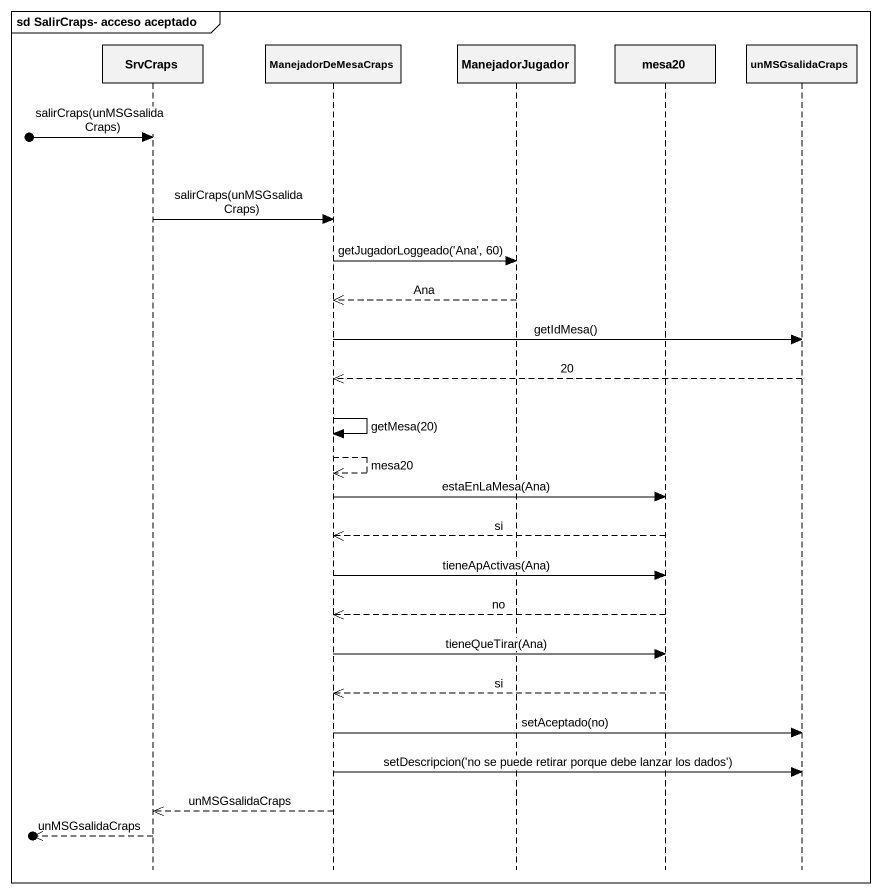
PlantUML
@startuml
mainframe sd SalirCraps- acceso aceptado
hide footbox
participant SrvCraps
participant ManejadorDeMesaCraps
participant ManejadorJugador
participant mesa20
participant unMSGsalidaCraps

[o-> SrvCraps : salirCraps(unMSGsalidaCraps)
SrvCraps -> ManejadorDeMesaCraps : salirCraps(unMSGsalidaCraps)
ManejadorDeMesaCraps -> ManejadorJugador : getJugadorLoggeado('Ana', 60)
ManejadorJugador -->> ManejadorDeMesaCraps : Ana
ManejadorDeMesaCraps -> unMSGsalidaCraps : getIdMesa()
unMSGsalidaCraps -->> ManejadorDeMesaCraps : 20
ManejadorDeMesaCraps -> ManejadorDeMesaCraps : getMesa(20)
ManejadorDeMesaCraps -->> ManejadorDeMesaCraps : mesa20
ManejadorDeMesaCraps -> mesa20 : estaEnLaMesa(Ana)
mesa20 -->> ManejadorDeMesaCraps : si
ManejadorDeMesaCraps -> mesa20 : tieneApActivas(Ana)
mesa20 -->> ManejadorDeMesaCraps : no
ManejadorDeMesaCraps -> mesa20 : tieneQueTirar(Ana)
mesa20 -->> ManejadorDeMesaCraps : si
ManejadorDeMesaCraps -> unMSGsalidaCraps : setAceptado(no)
ManejadorDeMesaCraps -> unMSGsalidaCraps : setDescripcion('no se puede retirar porque debe lanzar los dados')
ManejadorDeMesaCraps -->> SrvCraps : unMSGsalidaCraps
[o<<-- SrvCraps : unMSGsalidaCraps
@enduml
